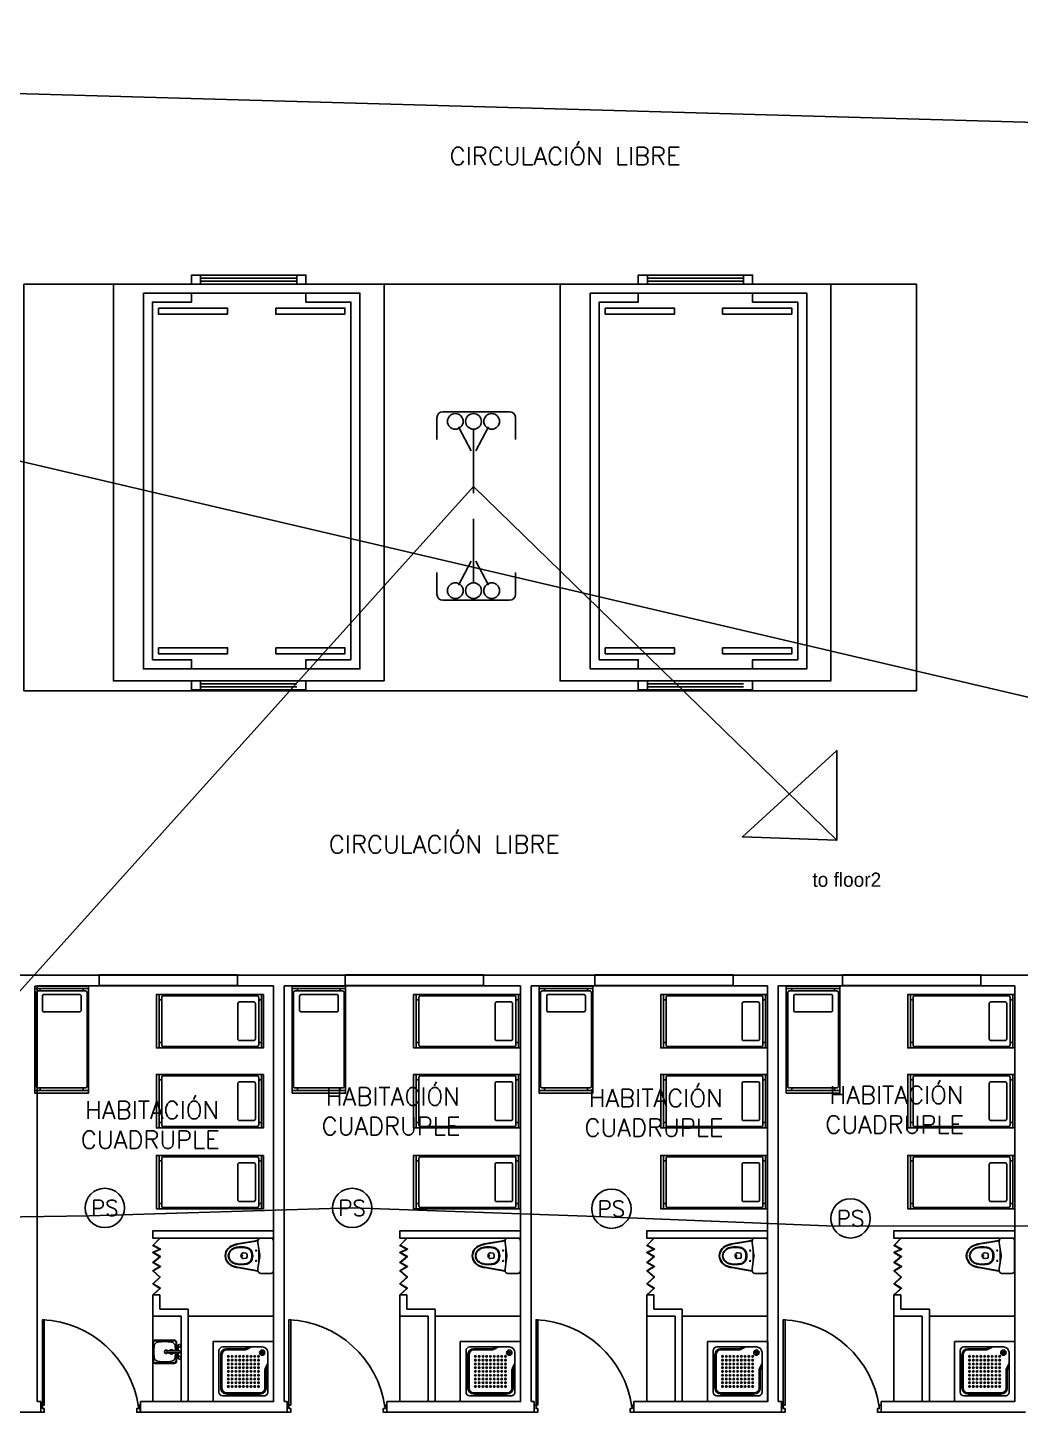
# Model space of a CAD drawing. Header units: metres. Extents: x -24 to 527, y -154 to 95.
# Drawn here: x 6.78 to 20.72, y -92.11 to -72.44 of the extents above; entities that cross this region are included whole.
import ezdxf
from ezdxf.enums import TextEntityAlignment as Align

# ---------------------------------------------------------------- set-up
doc = ezdxf.new("R2010")
doc.units = ezdxf.units.M
doc.header["$MEASUREMENT"] = 0
for name, color, linetype in [('ALMACEN', 10, 'Continuous'), ('AN-TEXTO', 3, 'Continuous'), ('AR-ASCENSOR', 4, 'Continuous'), ('AR-MOBILIRIO', 1, 'Continuous'), ('AR-MUROS', 6, 'Continuous'), ('AR-PUERTAS', 2, 'Continuous'), ('AR-VENTANAS', 2, 'Continuous'), ('Sanitarios', 2, 'Continuous')]:
    doc.layers.add(name, color=color, linetype=linetype)
doc.layers.add('EQUIPO', color=1, linetype='Continuous', lineweight=0)
doc.styles.add('REGULAR-2.5', font='romans.shx', dxfattribs={"height": 2.5})
doc.styles.add('ROMANS', font='romans.shx', dxfattribs={"width": 0.75})

# ---------------------------------------------------------------- blocks, each defined once
blk = doc.blocks.new('AR-ASCENSOR 2')
at = {"layer": 'AR-ASCENSOR'}
for p, q in [((-1.7, 0.6), (-1.7, 0.3)), ((-1.7, 0.5), (1.5, 0.5)), ((1.5, 0.6), (1.5, 0.3)), ((-2, 0.3), (1.8, 0.3)), ((-1.7, 0.4), (1.5, 0.4)), ((-1.7, -13.2), (-1.7, -12.9)), ((-1.7, -13), (1.5, -13)), ((-1.7, -13.1), (1.5, -13.1))]:
    blk.add_line(p, q, dxfattribs=at)
for points in [[(-2, -12.9), (-4.6, -12.9), (-4.6, 0.3), (-2, 0.3), (-2, 0.6), (1.8, 0.6), (1.8, 0.3), (4.4, 0.3), (4.4, -12.9), (1.8, -12.9)], [(-3.6, 0), (3.6, 0), (3.6, -12.5), (-3.6, -12.5)], [(-3.1, -0.5), (-3.1, -0.7), (-0.8, -0.7), (-0.8, -0.5)], [(0.8, -0.5), (0.8, -0.7), (3.1, -0.7), (3.1, -0.5)], [(-3.1, -11.8), (-0.8, -11.8), (-0.8, -12), (-3.1, -12)], [(0.8, -11.8), (3.1, -11.8), (3.1, -12), (0.8, -12)]]:
    blk.add_lwpolyline(points, close=True, dxfattribs=at)
for points in [[(-2, -12.5), (-2, -12.2), (-3.3, -12.2), (-3.3, -0.3), (-2, -0.3), (-2, 0)], [(1.8, -12.5), (1.8, -12.2), (3.3, -12.2), (3.3, -0.3), (1.8, -0.3), (1.8, 0), (-3.1, 0)], [(-2, -12.9), (-2, -13.2), (1.8, -13.2), (1.8, -12.9)]]:
    blk.add_lwpolyline(points, dxfattribs=at)
blk = doc.blocks.new('31643339')
at = {"layer": 'AR-MOBILIRIO'}
for p, q in [((0.038, 0.5), (0.038, -0.5)), ((0.038, 0.4), (0.087, 0.4)), ((1.9, 0.4), (1.95, 0.4)), ((1.95, 0.5), (1.95, -0.5)), ((0.038, -0.4), (0.087, -0.4)), ((1.9, -0.4), (1.95, -0.4))]:
    blk.add_line(p, q, dxfattribs=at)
blk.add_lwpolyline([(0, -0.5), (0, 0.5), (2, 0.5), (2, -0.5)], close=True, dxfattribs=at)
for points in [[(1.87, 0.475, -0.414214), (1.9, 0.445), (1.9, -0.445, -0.414214), (1.87, -0.475), (0.117, -0.475, -0.414214), (0.087, -0.445), (0.087, 0.445, -0.414214), (0.117, 0.475)], [(0.15, -0.332, 0.414214), (0.18, -0.362), (0.447, -0.362, 0.414214), (0.477, -0.332), (0.477, 0.333, 0.414214), (0.447, 0.363), (0.18, 0.363, 0.414214), (0.15, 0.333)]]:
    blk.add_lwpolyline(points, format="xyb", close=True, dxfattribs=at)
blk = doc.blocks.new('AR-PUERTA 2')
at = {"layer": 'AR-PUERTAS', "linetype": 'Continuous'}
for points in [[(-1.354, -0.058), (-1.354, -0.008), (-1.329, -0.008), (-1.329, 0.042), (-1.379, 0.042), (-1.379, -0.058)], [(-0.029, -0.008), (-0.029, 0.042), (0.021, 0.042), (0.021, -0.058), (-0.004, -0.058), (-0.004, -0.008)], [(-0.004, -0.058), (-0.004, -1.258), (-0.029, -1.258), (-0.029, -0.058)]]:
    blk.add_lwpolyline(points, close=True, dxfattribs=at)
blk.add_arc((0.061, 0.169), 1.428, 188.1236, 267.3924, dxfattribs=at)
blk = doc.blocks.new('AR-PUERTA ACORDION')
at = {"layer": 'AR-PUERTAS'}
blk.add_lwpolyline([(-0.386, 0.049), (-0.288, -0.046), (-0.235, 0.057), (-0.185, -0.044), (-0.129, 0.054), (-0.046, -0.045), (0.01, 0.056), (0.073, -0.046), (0.158, 0.053), (0.252, -0.046), (0.317, 0.054), (0.41, -0.047), (0.41, -0.054), (0.318, 0.046), (0.253, -0.054), (0.158, 0.046), (0.072, -0.054), (0.01, 0.046), (-0.045, -0.054), (-0.128, 0.046), (-0.185, -0.054), (-0.235, 0.046), (-0.287, -0.054), (-0.39, 0.046)], close=True, dxfattribs=at)
blk = doc.blocks.new('A$C374E0E50')
at = {"layer": 'AR-MOBILIRIO', "ltscale": 0.5}
for p, q in [((0.1, 0), (-0.1, 0)), ((-0.196, -0.276), (-0.196, -0.115)), ((-0.186, -0.276), (-0.186, -0.115)), ((-0.156, -0.075), (-0.015, -0.075)), ((-0.156, -0.085), (-0.015, -0.085)), ((-0.015, -0.05), (-0.1, -0.05)), ((-0.015, -0.025), (-0.015, -0.222)), ((0.015, -0.025), (0.015, -0.222)), ((0.1, -0.05), (0.015, -0.05)), ((0.015, -0.075), (0.156, -0.075)), ((0.015, -0.085), (0.156, -0.085)), ((0.186, -0.276), (0.186, -0.115)), ((0.196, -0.276), (0.196, -0.115)), ((-0.196, -0.276), (-0.196, -0.436)), ((-0.186, -0.276), (-0.186, -0.436)), ((-0.156, -0.466), (0.156, -0.466)), ((0.186, -0.276), (0.186, -0.436)), ((0.196, -0.276), (0.196, -0.436)), ((-0.156, -0.476), (0.156, -0.476))]:
    blk.add_line(p, q, dxfattribs=at)
for centre in [(-0.1, -0.025), (0.1, -0.025)]:
    blk.add_circle(centre, 0.025, dxfattribs=at)
for centre, radius, start, end in [((-0.156, -0.115), 0.04, 90, 180), ((-0.156, -0.115), 0.03, 90, 180), ((0.579, -0.276), 0.75, 171.3003, 188.6997), ((-0.089, -0.173), 0.075, 97.2543, 171.3003), ((-0.003, -0.843), 0.75, 90.8855, 97.2543), ((0, -0.162), 0.038, 113.2496, 246.7504), ((0, -0.25), 0.03, 119.582, 60.418), ((0, -0.162), 0.0275, 123.0557, 236.9443), ((0, -0.025), 0.015, 0, 180), ((0, -0.222), 0.015, 180, 0), ((-0.003, -0.843), 0.75, 82.3964, 88.5935), ((0, -0.162), 0.038, 293.2496, 66.7504), ((0, -0.162), 0.0275, 303.0557, 56.9443), ((0.086, -0.174), 0.075, 8.654, 82.3964), ((0.156, -0.115), 0.04, 0, 90), ((0.156, -0.115), 0.03, 0, 90), ((-0.581, -0.276), 0.75, 351.346, 8.654), ((-0.156, -0.436), 0.04, 180, 270), ((-0.156, -0.436), 0.03, 180, 270), ((-0.089, -0.378), 0.075, 188.6997, 262.7457), ((-0.003, 0.292), 0.75, 262.7457, 270), ((-0.003, 0.292), 0.75, 270, 277.6036), ((0.086, -0.377), 0.075, 277.6036, 351.346), ((0.156, -0.436), 0.03, 269.9651, 0), ((0.156, -0.436), 0.04, 270, 0)]:
    blk.add_arc(centre, radius, start, end, dxfattribs=at)
blk = doc.blocks.new('A$C05366594')
at = {"layer": 'AR-MOBILIRIO', "linetype": 'Continuous'}
for p, q in [((0, 0), (0, 0.72)), ((0, 0.72), (0.72, 0.72)), ((0.72, 0.72), (0.72, 0)), ((0.068, 0.113), (0.068, 0.608)), ((0.09, 0.563), (0.09, 0.158)), ((0.113, 0.653), (0.585, 0.653)), ((0.367, 0.63), (0.158, 0.63)), ((0.428, 0.653), (0.397, 0.637)), ((0.653, 0.585), (0.653, 0.113)), ((0.63, 0.367), (0.63, 0.158)), ((0.653, 0.428), (0.637, 0.397)), ((0.72, 0), (0, 0)), ((0.608, 0.068), (0.113, 0.068)), ((0.563, 0.09), (0.158, 0.09))]:
    blk.add_line(p, q, dxfattribs=at)
at = {"layer": 'AR-MOBILIRIO', "color": 250}
for p, q in [((0.104, 0.563), (0.104, 0.158)), ((0.367, 0.617), (0.158, 0.617)), ((0.458, 0.653), (0.403, 0.625)), ((0.617, 0.367), (0.617, 0.158)), ((0.653, 0.458), (0.625, 0.403)), ((0.563, 0.104), (0.158, 0.104))]:
    blk.add_line(p, q, dxfattribs=at)
at = {"layer": 'AR-MOBILIRIO', "linetype": 'Continuous'}
for centre, major_axis, start_param, end_param in [((0.113, 0.608), (0.0318, 0.0318), 0.785398, 2.356194), ((0.158, 0.563), (0.0477, 0.0477), 0.785398, 2.356194), ((0.367, 0.698), (0.0477, 0.0477), 3.926991, 4.390638), ((0.585, 0.585), (0.0477, 0.0477), 5.497787, 7.068583), ((0.698, 0.367), (-0.0477, 0.0477), 0.321751, 0.785398), ((0.113, 0.113), (-0.0318, 0.0318), 0.785398, 2.356194), ((0.158, 0.158), (-0.0477, 0.0477), 0.785398, 2.356194), ((0.158, 0.158), (-0.0477, 0.0477), 0.785398, 2.356194), ((0.563, 0.158), (0.0477, 0.0477), 3.926991, 5.497787), ((0.608, 0.113), (-0.0318, 0.0318), 2.356194, 3.926991)]:
    blk.add_ellipse(centre, major_axis=major_axis, ratio=1, start_param=start_param, end_param=end_param, dxfattribs=at)
at = {"layer": 'AR-MOBILIRIO', "color": 250}
for centre, major_axis, start_param, end_param in [((0.158, 0.563), (-0.0382, 0.0382), -0.785398, 0.785398), ((0.18, 0.54), (-0.00636, 0.00636), -0.785398, 5.497787), ((0.18, 0.495), (-0.00636, 0.00636), -0.785398, 5.497787), ((0.225, 0.54), (0.00636, 0.00636), 0.785398, 7.068583), ((0.225, 0.495), (0.00636, 0.00636), 0.785398, 7.068583), ((0.27, 0.54), (0.00636, 0.00636), 0.785398, 7.068583), ((0.27, 0.495), (0.00636, 0.00636), 0.785398, 7.068583), ((0.315, 0.54), (-0.00636, 0.00636), -0.785398, 5.497787), ((0.315, 0.495), (-0.00636, 0.00636), -0.785398, 5.497787), ((0.36, 0.54), (-0.00636, 0.00636), -0.785398, 5.497787), ((0.36, 0.495), (-0.00636, 0.00636), -0.785398, 5.497787), ((0.367, 0.698), (0.0573, 0.0573), 3.926991, 4.390638), ((0.405, 0.54), (-0.00636, 0.00636), -0.785398, 5.497787), ((0.405, 0.495), (-0.00636, 0.00636), -0.785398, 5.497787), ((0.45, 0.54), (0.00636, 0.00636), 0.785398, 7.068583), ((0.45, 0.495), (0.00636, 0.00636), 0.785398, 7.068583), ((0.495, 0.54), (0.00636, 0.00636), 0.785398, 7.068583), ((0.495, 0.495), (0.00636, 0.00636), 0.785398, 7.068583), ((0.54, 0.54), (-0.00636, 0.00636), -0.785398, 5.497787), ((0.54, 0.495), (-0.00636, 0.00636), -0.785398, 5.497787), ((0.585, 0.585), (0.0223, 0.0223), 0.785398, 7.068583), ((0.585, 0.585), (-0.00955, 0.00955), -0.785398, 5.497787), ((0.576, 0.585), (0.00286, 0.00286), 0.785398, 7.068583), ((0.581, 0.592), (0.00286, 0.00286), 0.785398, 7.068583), ((0.581, 0.578), (0.00286, 0.00286), 0.785398, 7.068583), ((0.589, 0.592), (0.00286, 0.00286), 0.785398, 7.068583), ((0.589, 0.578), (0.00286, 0.00286), 0.785398, 7.068583), ((0.594, 0.585), (0.00286, 0.00286), 0.785398, 7.068583), ((0.18, 0.45), (-0.00636, 0.00636), -0.785398, 5.497787), ((0.18, 0.405), (-0.00636, 0.00636), -0.785398, 5.497787), ((0.18, 0.36), (-0.00636, 0.00636), -0.785398, 5.497787), ((0.225, 0.45), (0.00636, 0.00636), 0.785398, 7.068583), ((0.225, 0.405), (0.00636, 0.00636), 0.785398, 7.068583), ((0.225, 0.36), (0.00636, 0.00636), 0.785398, 7.068583), ((0.27, 0.45), (0.00636, 0.00636), 0.785398, 7.068583), ((0.27, 0.405), (0.00636, 0.00636), 0.785398, 7.068583), ((0.27, 0.36), (0.00636, 0.00636), 0.785398, 7.068583), ((0.315, 0.45), (-0.00636, 0.00636), -0.785398, 5.497787), ((0.315, 0.36), (-0.00636, 0.00636), -0.785398, 5.497787), ((0.315, 0.405), (-0.00636, 0.00636), -0.785398, 5.497787), ((0.36, 0.45), (-0.00636, 0.00636), -0.785398, 5.497787), ((0.36, 0.405), (-0.00636, 0.00636), -0.785398, 5.497787), ((0.36, 0.36), (-0.00636, 0.00636), -0.785398, 5.497787), ((0.405, 0.45), (-0.00636, 0.00636), -0.785398, 5.497787), ((0.405, 0.405), (-0.00636, 0.00636), -0.785398, 5.497787), ((0.405, 0.36), (-0.00636, 0.00636), -0.785398, 5.497787), ((0.45, 0.45), (0.00636, 0.00636), 0.785398, 7.068583), ((0.45, 0.405), (0.00636, 0.00636), 0.785398, 7.068583), ((0.45, 0.36), (0.00636, 0.00636), 0.785398, 7.068583), ((0.495, 0.45), (0.00636, 0.00636), 0.785398, 7.068583), ((0.495, 0.405), (0.00636, 0.00636), 0.785398, 7.068583), ((0.495, 0.36), (0.00636, 0.00636), 0.785398, 7.068583), ((0.54, 0.45), (-0.00636, 0.00636), -0.785398, 5.497787), ((0.54, 0.36), (-0.00636, 0.00636), -0.785398, 5.497787), ((0.54, 0.405), (-0.00636, 0.00636), -0.785398, 5.497787), ((0.698, 0.367), (-0.0573, 0.0573), 0.321751, 0.785398), ((0.18, 0.315), (-0.00636, 0.00636), -0.785398, 5.497787), ((0.18, 0.27), (-0.00636, 0.00636), -0.785398, 5.497787), ((0.18, 0.225), (-0.00636, 0.00636), -0.785398, 5.497787), ((0.18, 0.18), (-0.00636, 0.00636), -0.785398, 5.497787), ((0.225, 0.315), (0.00636, 0.00636), 0.785398, 7.068583), ((0.225, 0.27), (0.00636, 0.00636), 0.785398, 7.068583), ((0.225, 0.225), (0.00636, 0.00636), 0.785398, 7.068583), ((0.225, 0.18), (0.00636, 0.00636), 0.785398, 7.068583), ((0.27, 0.315), (0.00636, 0.00636), 0.785398, 7.068583), ((0.27, 0.27), (0.00636, 0.00636), 0.785398, 7.068583), ((0.27, 0.225), (0.00636, 0.00636), 0.785398, 7.068583), ((0.27, 0.18), (0.00636, 0.00636), 0.785398, 7.068583), ((0.315, 0.315), (-0.00636, 0.00636), -0.785398, 5.497787), ((0.315, 0.27), (-0.00636, 0.00636), -0.785398, 5.497787), ((0.315, 0.225), (-0.00636, 0.00636), -0.785398, 5.497787), ((0.315, 0.18), (-0.00636, 0.00636), -0.785398, 5.497787), ((0.36, 0.315), (-0.00636, 0.00636), -0.785398, 5.497787), ((0.36, 0.27), (-0.00636, 0.00636), -0.785398, 5.497787), ((0.36, 0.225), (-0.00636, 0.00636), -0.785398, 5.497787), ((0.36, 0.18), (-0.00636, 0.00636), -0.785398, 5.497787), ((0.405, 0.315), (-0.00636, 0.00636), -0.785398, 5.497787), ((0.405, 0.27), (-0.00636, 0.00636), -0.785398, 5.497787), ((0.405, 0.225), (-0.00636, 0.00636), -0.785398, 5.497787), ((0.405, 0.18), (-0.00636, 0.00636), -0.785398, 5.497787), ((0.45, 0.315), (0.00636, 0.00636), 0.785398, 7.068583), ((0.45, 0.27), (0.00636, 0.00636), 0.785398, 7.068583), ((0.45, 0.225), (0.00636, 0.00636), 0.785398, 7.068583), ((0.45, 0.18), (0.00636, 0.00636), 0.785398, 7.068583), ((0.495, 0.315), (0.00636, 0.00636), 0.785398, 7.068583), ((0.495, 0.27), (0.00636, 0.00636), 0.785398, 7.068583), ((0.495, 0.225), (0.00636, 0.00636), 0.785398, 7.068583), ((0.495, 0.18), (0.00636, 0.00636), 0.785398, 7.068583), ((0.54, 0.315), (-0.00636, 0.00636), -0.785398, 5.497787), ((0.54, 0.27), (-0.00636, 0.00636), -0.785398, 5.497787), ((0.54, 0.225), (-0.00636, 0.00636), -0.785398, 5.497787), ((0.54, 0.18), (-0.00636, 0.00636), -0.785398, 5.497787), ((0.158, 0.158), (-0.0382, 0.0382), 0.785398, 2.356194), ((0.158, 0.158), (0.0382, 0.0382), 2.356194, 3.926991), ((0.563, 0.158), (0.0382, 0.0382), 3.926991, 5.497787)]:
    blk.add_ellipse(centre, major_axis=major_axis, ratio=1, start_param=start_param, end_param=end_param, dxfattribs=at)
blk = doc.blocks.new('1p-toppiece')
at = {"layer": 'AR-MOBILIRIO'}
for p, q in [((-0.532, 0.174), (-0.265, 0.22)), ((-0.232, 0.219), (-0.531, 0.169)), ((-0.232, 0.22), (-0.232, 0.195)), ((-0.047, 0.26), (-0.192, 0.26)), ((-0.007, 0.22), (-0.007, -0.214)), ((-0.485, 0.003), (-0.485, 0.003)), ((-0.485, 0.003), (-0.485, 0.003)), ((-0.485, 0.003), (-0.485, 0.003)), ((-0.485, 0.003), (-0.485, 0.003)), ((-0.485, 0.003), (-0.485, 0.003)), ((-0.485, 0.003), (-0.485, 0.003)), ((-0.485, 0.003), (-0.485, 0.003)), ((-0.485, 0.003), (-0.485, 0.003)), ((-0.406, 0.039), (-0.443, 0.044)), ((-0.205, 0.008), (-0.232, 0.195)), ((-0.218, 0.098), (-0.218, 0.003)), ((-0.218, -0.093), (-0.218, 0.003)), ((-0.532, -0.169), (-0.265, -0.215)), ((-0.232, -0.214), (-0.531, -0.163)), ((-0.406, -0.034), (-0.443, -0.039)), ((-0.232, -0.189), (-0.205, -0.003)), ((-0.232, -0.189), (-0.232, -0.214)), ((-0.047, -0.254), (-0.192, -0.254))]:
    blk.add_line(p, q, dxfattribs=at)
blk.add_lwpolyline([(-0.467, -0.009, 0.139005), (-0.464, -0.009, 0.107089), (-0.461, -0.006, 0.080212), (-0.46, -0.002, 0.06796), (-0.459, 0.003, 0.06796), (-0.46, 0.007, 0.080212), (-0.461, 0.011, 0.107089), (-0.464, 0.014, 0.139005), (-0.467, 0.015, 0.139005), (-0.47, 0.014, 0.107089), (-0.473, 0.011, 0.080212), (-0.474, 0.007, 0.06796), (-0.475, 0.003, 0.06796), (-0.474, -0.002, 0.080212), (-0.473, -0.006, 0.107089), (-0.47, -0.009, 0.139005)], format="xyb", close=True, dxfattribs=at)
for centre in [(-0.26, 0.078), (-0.26, -0.072)]:
    blk.add_circle(centre, 0.008, dxfattribs=at)
for centre, radius, start, end in [((-0.24, 0.073), 0.15, 87.0389, 99.7929), ((-0.192, 0.22), 0.04, 90, 180), ((-0.047, 0.22), 0.04, 0, 90), ((-0.545, -0.004), 0.165, 137.5273, 177.8064), ((-0.545, 0.009), 0.165, 182.1936, 222.4727), ((-0.545, -0.004), 0.159, 137.1746, 177.7477), ((-0.545, 0.009), 0.159, 182.2523, 222.8254), ((-0.518, -0.034), 0.206, 106.927, 136.493), ((-0.541, -0.003), 0.122, 134.1142, 177.24), ((-0.541, 0.008), 0.122, 182.76, 225.8858), ((-0.518, -0.034), 0.2, 106.5054, 136.1127), ((-0.541, -0.003), 0.115, 133.4423, 177.1285), ((-0.541, 0.008), 0.115, 182.8715, 226.5577), ((-0.519, -0.031), 0.157, 102.7254, 132.8308), ((-0.52, -0.03), 0.15, 101.8667, 132.1155), ((-0.482, -0.117), 0.296, 99.7929, 108.8085), ((-0.482, -0.12), 0.292, 99.5848, 108.4322), ((-0.482, -0.148), 0.279, 90.6669, 104.9929), ((-0.482, -0.156), 0.281, 90.6819, 104.1933), ((-0.474, -0.297), 0.428, 81.7587, 91.4179), ((-0.488, -0.362), 0.487, 81.705, 89.6761), ((-0.434, 0.003), 0.0456, 126.1832, 180), ((-0.434, 0.003), 0.0456, 180, 233.8168), ((-0.447, 0.019), 0.025, 82.2348, 126.1832), ((-0.434, -0.002), 0.123, 44.007, 82.2929), ((-0.431, -0.004), 0.132, 44.3018, 82.295), ((-0.408, 0.024), 0.015, 13.7696, 82.2348), ((-0.495, 0.003), 0.105, 0, 13.7696), ((-0.495, 0.003), 0.105, 346.2304, 0), ((-0.46, 0.006), 0.138, 358.6352, 34.0042), ((-0.46, -0.001), 0.138, 325.9958, 1.3648), ((-0.441, 0.008), 0.132, 357.4666, 37.446), ((-0.441, -0.003), 0.132, 322.554, 2.5334), ((-0.244, 0.003), 0.04, 351.6776, 8.3142), ((-0.518, 0.039), 0.206, 223.507, 253.073), ((-0.518, 0.039), 0.2, 223.8873, 253.4946), ((-0.519, 0.036), 0.157, 227.1692, 257.2746), ((-0.52, 0.036), 0.15, 227.8845, 258.1333), ((-0.482, 0.122), 0.296, 251.1915, 260.2071), ((-0.482, 0.125), 0.292, 251.5678, 260.4152), ((-0.482, 0.153), 0.279, 255.0071, 269.3331), ((-0.482, 0.161), 0.281, 255.8067, 269.3181), ((-0.488, 0.368), 0.487, 270.3239, 278.295), ((-0.474, 0.302), 0.428, 268.5821, 278.2413), ((-0.447, -0.014), 0.025, 233.8168, 277.7652), ((-0.434, 0.007), 0.123, 277.7071, 315.993), ((-0.431, 0.009), 0.132, 277.705, 315.6982), ((-0.408, -0.019), 0.015, 277.7652, 346.2304), ((-0.24, -0.067), 0.15, 260.2071, 272.966), ((-0.192, -0.214), 0.04, 180, 270), ((-0.047, -0.214), 0.04, 270, 360)]:
    blk.add_arc(centre, radius, start, end, dxfattribs=at)
blk = doc.blocks.new('PS SENSOR')
at = {"ltscale": 8}
blk.add_circle((0, 0), 20.4, dxfattribs=at)
at = {"ltscale": 8, "style": 'ROMANS'}
blk.add_text('PS', height=16.34, dxfattribs=at).set_placement((0, 0), align=Align.MIDDLE)
blk = doc.blocks.new('LADDER')
at = {"linetype": 'Continuous', "ltscale": 8}
for p, q in [((2.9, 30.2), (-15, 30.2)), ((7.9, -29.8), (7.9, 25.2)), ((-4.6, 12.5), (-24.4, 1.8)), ((-59.3, 0), (-6.1, 0)), ((-4.6, -12.5), (-24.4, -1.8)), ((2.9, -34.8), (-15, -34.8))]:
    blk.add_line(p, q, dxfattribs=at)
for centre in [(0, 15), (0, 0), (0, -15)]:
    blk.add_circle(centre, 6.5, dxfattribs=at)
for centre, start, end in [((2.9, 25.2), 0, 90), ((2.9, -29.8), 270, 0)]:
    blk.add_arc(centre, 5, start, end, dxfattribs=at)

msp = doc.modelspace()

# ---------------------------------------------------------------- linework, layer by layer
at = {"layer": 'AR-MUROS'}
for p, q in [((38.164, -85.763), (-0.192, -85.763)), ((8.529, -90.263), (8.529, -90.563)), ((8.629, -90.263), (8.529, -90.263)), ((8.629, -90.463), (8.629, -90.263)), ((12.002, -90.263), (12.002, -90.563)), ((12.102, -90.263), (12.002, -90.263)), ((12.102, -90.463), (12.102, -90.263)), ((15.475, -90.263), (15.475, -90.563)), ((15.575, -90.263), (15.475, -90.263)), ((15.575, -90.463), (15.575, -90.263)), ((18.948, -90.263), (18.948, -90.563)), ((19.048, -90.263), (18.948, -90.263)), ((19.048, -90.463), (19.048, -90.263)), ((9.028, -90.463), (9.028, -91.763)), ((12.501, -90.463), (12.501, -91.763)), ((15.974, -90.463), (15.974, -91.763)), ((19.448, -90.463), (19.448, -91.763)), ((8.529, -90.563), (8.529, -91.763)), ((8.928, -90.563), (8.928, -91.763)), ((12.002, -90.563), (12.002, -91.763)), ((12.401, -90.563), (12.401, -91.763)), ((15.475, -90.563), (15.475, -91.763)), ((15.874, -90.563), (15.874, -91.763)), ((18.948, -90.563), (18.948, -91.763)), ((19.348, -90.563), (19.348, -91.763))]:
    msp.add_line(p, q, dxfattribs=at)
msp.add_lwpolyline([(6.717, -76.044), (19.267, -76.044), (19.267, -81.763), (6.717, -81.763)], close=True, dxfattribs=at)
for points in [[(19.267, -85.763), (-0.192, -85.763)], [(10.228, -85.913), (6.905, -85.913)], [(6.905, -91.763), (6.905, -85.913)], [(8.356, -91.763), (10.228, -91.763), (10.228, -85.913)], [(13.701, -85.913), (10.378, -85.913)], [(10.378, -91.763), (10.378, -85.913)], [(11.82, -91.763), (13.701, -91.763), (13.701, -85.913)], [(17.174, -85.913), (13.851, -85.913)], [(13.851, -91.763), (13.851, -85.913)], [(15.293, -91.763), (17.174, -91.763), (17.174, -85.913)], [(20.648, -85.913), (17.324, -85.913)], [(17.324, -91.763), (17.324, -85.913)], [(18.769, -91.763), (20.648, -91.763), (20.648, -85.913)], [(10.228, -89.363), (8.529, -89.363), (8.529, -89.463), (10.228, -89.463)], [(13.701, -89.363), (12.002, -89.363), (12.002, -89.463), (13.701, -89.463)], [(17.174, -89.363), (15.475, -89.363), (15.475, -89.463), (17.174, -89.463)], [(20.648, -89.363), (18.948, -89.363), (18.948, -89.463), (20.648, -89.463)], [(9.028, -90.463), (8.629, -90.463)], [(12.501, -90.463), (12.102, -90.463)], [(15.974, -90.463), (15.575, -90.463)], [(19.448, -90.463), (19.048, -90.463)], [(8.928, -90.563), (8.529, -90.563)], [(9.028, -90.563), (10.228, -90.563)], [(12.401, -90.563), (12.002, -90.563)], [(12.501, -90.563), (13.701, -90.563)], [(15.874, -90.563), (15.475, -90.563)], [(15.974, -90.563), (17.174, -90.563)], [(19.348, -90.563), (18.948, -90.563)], [(19.448, -90.563), (20.648, -90.563)], [(6.905, -91.763), (6.956, -91.763)], [(6.956, -91.913), (6.956, -91.763)], [(8.356, -91.913), (8.356, -91.763)], [(10.378, -91.763), (10.42, -91.763)], [(10.42, -91.913), (10.42, -91.763)], [(11.82, -91.913), (11.82, -91.763)], [(13.851, -91.763), (13.893, -91.763)], [(13.893, -91.913), (13.893, -91.763)], [(15.293, -91.913), (15.293, -91.763)], [(17.324, -91.763), (17.369, -91.763)], [(17.369, -91.913), (17.369, -91.763)], [(18.769, -91.913), (18.769, -91.763)], [(4.892, -91.913), (6.905, -91.913)], [(6.905, -91.913), (6.956, -91.913)], [(8.356, -91.913), (10.378, -91.913)], [(10.378, -91.913), (10.42, -91.913)], [(11.82, -91.913), (13.851, -91.913)], [(13.851, -91.913), (13.893, -91.913)], [(15.293, -91.913), (17.324, -91.913)], [(17.324, -91.913), (17.369, -91.913)], [(18.769, -91.913), (20.798, -91.913)]]:
    msp.add_lwpolyline(points, dxfattribs=at)
at = {"layer": 'AR-PUERTAS'}
for points in [[(38.183, -72.147), (28.538, -70.086), (22.957, -73.688), (22.113, -73.801), (4.443, -73.303), (3.599, -73.416), (4.359, -75.614), (2.489, -75.528), (-7.573, -71.034), (-7.351, -74.451), (-7.71, -78.101), (-7.47, -81.391), (1.925, -78.706), (1.634, -82.362), (-7.619, -84.768), (5.859, -78.345), (34.845, -85.136)], [(37.595, -103.009), (19.246, -103.215), (18.847, -103.106), (3.476, -104.006), (2.854, -104.008), (2.394, -102.649), (-7.511, -105.833), (-7.913, -102.206), (13.039, -78.889), (18.145, -83.866), (18.145, -82.603), (16.819, -83.82), (18.145, -83.866)], [(35.619, -89.115), (32.05, -89.004), (29.084, -89.112), (25.638, -89.232), (21.778, -89.289), (18.118, -89.297), (14.757, -89.161), (11.333, -89.04), (7.635, -89.151), (4.134, -89.201)]]:
    msp.add_lwpolyline(points, dxfattribs=at)
at = {"layer": 'AR-VENTANAS'}
for points in [[(7.777, -85.762), (7.777, -85.912), (9.72, -85.912), (9.72, -85.762)], [(11.236, -85.762), (11.236, -85.912), (13.179, -85.912), (13.179, -85.762)], [(14.747, -85.762), (14.747, -85.912), (16.69, -85.912), (16.69, -85.762)], [(18.229, -85.762), (18.229, -85.912), (20.172, -85.912), (20.172, -85.762)]]:
    msp.add_lwpolyline(points, close=True, dxfattribs=at)

# ---------------------------------------------------------------- block references
at = {"layer": 'ALMACEN', "xscale": 0.4228676225475342, "yscale": 0.4228676225475342, "zscale": 0.4228676225475342}
for p in [(9.921, -76.17), (16.202, -76.17)]:
    msp.add_blockref('AR-ASCENSOR 2', p, dxfattribs=at)
at = {"layer": 'AR-MOBILIRIO', "color": 4, "xscale": 0.9681450398693042, "yscale": 0.9681450398693042, "zscale": 0.9681450398693042}
for p in [(10.234, -89.715), (13.707, -89.715), (17.181, -89.715), (20.654, -89.715)]:
    msp.add_blockref('1p-toppiece', p, dxfattribs=at)
at = {"layer": 'AR-MOBILIRIO', "xscale": 1.176120000000083, "yscale": 1.176120000000083, "zscale": 1.176120000000083}
for p in [(9.381, -91.763), (12.854, -91.763), (16.328, -91.763), (19.801, -91.763)]:
    msp.add_blockref('A$C05366594', p, dxfattribs=at)
at = {"layer": 'AR-MUROS', "rotation": 180}
for p in [(6.976, -91.871), (10.441, -91.871), (13.914, -91.871), (17.39, -91.871)]:
    msp.add_blockref('AR-PUERTA 2', p, dxfattribs=at)
at = {"layer": 'AR-VENTANAS', "ltscale": 8, "yscale": 0.0170378157555209, "rotation": 90}
for p, xscale, zscale in [((13.039, -77.975), 0.0170378157555209, 0.0170378157555209), ((13.039, -80.356), -0.0170378157555209, 0.01703781575536077)]:
    msp.add_blockref('LADDER', p, dxfattribs=dict(at, xscale=xscale, zscale=zscale))
at = {"layer": 'AR-VENTANAS', "xscale": 0.01356668989315578, "yscale": 0.01356668989315578, "zscale": 0.01356668989315578}
for p in [(7.856, -89.04), (11.333, -89.04), (14.978, -89.05), (18.34, -89.186)]:
    msp.add_blockref('PS SENSOR', p, dxfattribs=at)
at = {"layer": 'AR-VENTANAS', "rotation": 270}
for p in [(8.583, -89.853), (12.056, -89.853), (15.529, -89.853), (19.003, -89.853)]:
    msp.add_blockref('AR-PUERTA ACORDION', p, dxfattribs=at)
at = {"layer": 'EQUIPO', "xscale": 0.7516572760392114, "yscale": 0.7516572760392114, "zscale": 0.7516572760392114}
for p, rotation in [((7.25, -85.922), 270), ((10.866, -85.922), 270), ((14.34, -85.922), 270), ((17.813, -85.922), 270), ((10.085, -86.413), 180), ((13.701, -86.413), 180), ((17.174, -86.413), 180), ((20.648, -86.413), 180), ((10.085, -87.537), 180), ((13.701, -87.537), 180), ((17.174, -87.537), 180), ((20.648, -87.537), 180), ((10.085, -88.676), 180), ((13.701, -88.676), 180), ((17.174, -88.676), 180), ((20.648, -88.676), 180)]:
    msp.add_blockref('31643339', p, dxfattribs=dict(at, rotation=rotation))
at = {"layer": 'Sanitarios', "xscale": 0.8360609277948791, "yscale": 0.8360609277948791, "zscale": 0.8360609277948791, "rotation": 270}
msp.add_blockref('A$C374E0E50', (8.928, -91.063), dxfattribs=at)

# ---------------------------------------------------------------- texts
at = {"layer": 'AN-TEXTO', "char_height": 0.25, "attachment_point": 1, "style": 'REGULAR-2.5'}
for s, width, heights, insert in [('\\pi1.09558;CIRCULACIÓN LIBRE ', 5.7864, [0.31], (11.609, -74.117)), ('\\pi1.09558;CIRCULACIÓN LIBRE ', 5.7864, [0.31], (9.911, -83.8)), ('\\pi-0.03715;HABITACIÓN\\P\\pi-0.09667;CUADRUPLE', 1.9138, [1.229], (11.001, -87.347)), ('\\pi-0.03715;HABITACIÓN\\P\\pi-0.09667;CUADRUPLE', 1.9138, [1.229], (14.697, -87.369)), ('\\pi-0.03715;HABITACIÓN\\P\\pi-0.09667;CUADRUPLE', 1.9138, [1.229], (18.082, -87.325)), ('\\pi-0.03715;HABITACIÓN\\P\\pi-0.09667;CUADRUPLE', 1.9138, [1.229], (7.617, -87.538))]:
    msp.add_mtext_dynamic_manual_height_columns(s, width=width, gutter_width=1.25, heights=heights, dxfattribs=dict(at, insert=insert))
at = {"layer": 'AR-PUERTAS', "insert": (17.804, -84.322), "char_height": 0.2, "attachment_point": 1}
msp.add_mtext_dynamic_manual_height_columns('to floor2', width=1.94417, gutter_width=1, heights=[0], dxfattribs=at)

doc.saveas('drawing.dxf')
